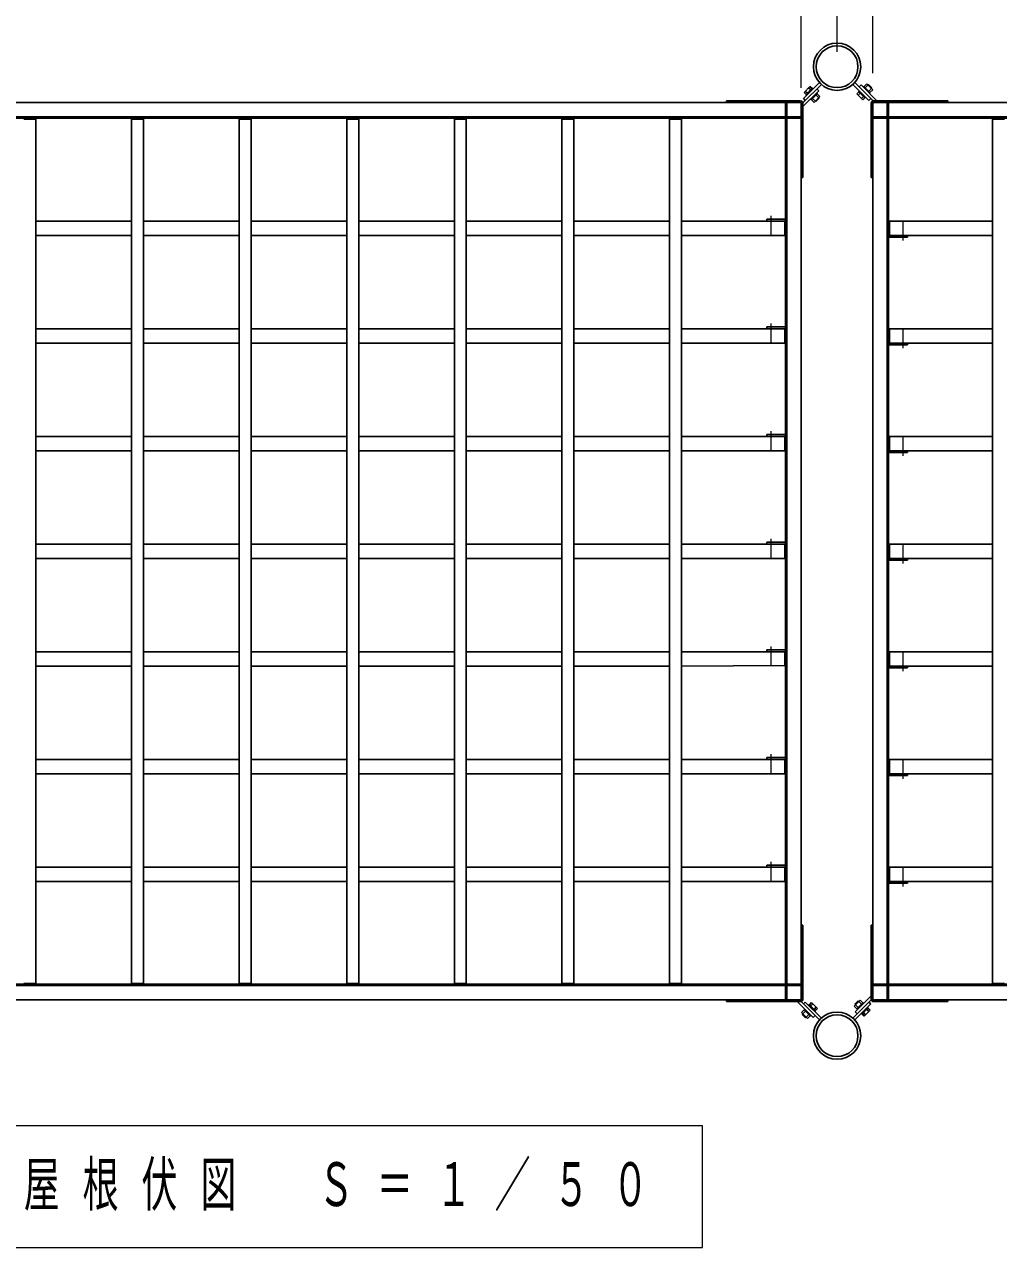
# Model space of a CAD drawing. Units: millimetres on the paper, scale 1:50. Extents: x -365 to 10, y -38 to 257.
# Drawn here: x -253.2 to -188.1, y 132.1 to 213.9 of the extents above; entities that cross this region are included whole.
import ezdxf

# ---------------------------------------------------------------- set-up
doc = ezdxf.new("R2010")
doc.units = ezdxf.units.MM
doc.linetypes.add('USER2', pattern=[6, 3, -1, 1, -1])
doc.layers.add('LY_1', color=7, linetype='Continuous', lineweight=25)
doc.styles.add('ＭＳ ゴシック', font='')
doc.styles.get('ＭＳ ゴシック').set_extended_font_data('MS Gothic')

msp = doc.modelspace()

# ---------------------------------------------------------------- linework, layer by layer
at = {"layer": 'LY_1', "lineweight": 13}
for p, q in [((-198.891, 212.114), (-198.891, 242.114)), ((-198.891, 212.114), (-198.891, 242.114)), ((-201.291, 209.714), (-201.291, 232.114)), ((-196.491, 210.695), (-196.491, 232.114)), ((-207.891, 140.28), (-254.691, 140.28)), ((-207.891, 132.147), (-207.891, 140.28)), ((-254.691, 132.147), (-207.891, 132.147))]:
    msp.add_line(p, q, dxfattribs=at)
at = {"layer": 'LY_1'}
for p, q in [((-199.943, 209.934), (-201.171, 208.706)), ((-200.11, 209.513), (-201.171, 208.452)), ((-200.07, 210.062), (-201.142, 208.989)), ((-201.103, 209.402), (-200.707, 209.798)), ((-200.961, 209.261), (-201.103, 209.402)), ((-200.876, 209.346), (-201.018, 209.487)), ((-200.975, 209.247), (-200.551, 209.671)), ((-200.65, 209.572), (-200.792, 209.713)), ((-200.565, 209.657), (-200.707, 209.798)), ((-200.506, 209.626), (-200.551, 209.671)), ((-200.237, 209.64), (-200.11, 209.513)), ((-197.839, 209.934), (-196.767, 208.862)), ((-197.712, 210.062), (-196.483, 208.834)), ((-197.434, 209.439), (-197.575, 209.298)), ((-197.403, 209.498), (-197.448, 209.453)), ((-197.024, 209.029), (-197.448, 209.453)), ((-197.417, 209.767), (-197.29, 209.894)), ((-197.29, 209.894), (-196.229, 208.834)), ((-197.148, 209.753), (-197.103, 209.798)), ((-196.679, 209.374), (-197.103, 209.798)), ((-197.089, 209.784), (-196.905, 209.968)), ((-197.004, 209.699), (-196.784, 209.92)), ((-196.509, 209.572), (-196.905, 209.968)), ((-196.557, 209.694), (-196.784, 209.92)), ((-196.778, 209.473), (-196.557, 209.694)), ((-196.693, 209.388), (-196.509, 209.572)), ((-203.891, 208.714), (-258.691, 208.714)), ((-206.291, 208.714), (-206.291, 208.834)), ((-206.291, 208.834), (-201.351, 208.834)), ((-206.291, 208.714), (-201.291, 208.714)), ((-201.291, 203.714), (-201.291, 208.714)), ((-201.171, 203.714), (-201.171, 208.654)), ((-201.142, 208.989), (-201.015, 208.862)), ((-200.93, 209.201), (-200.975, 209.247)), ((-200.676, 208.947), (-200.63, 208.902)), ((-200.63, 208.902), (-200.206, 209.326)), ((-200.616, 208.916), (-200.432, 208.732)), ((-200.531, 209.001), (-200.311, 208.78)), ((-200.432, 208.732), (-200.036, 209.128)), ((-200.311, 208.78), (-200.084, 209.006)), ((-200.305, 209.227), (-200.084, 209.006)), ((-200.251, 209.371), (-200.206, 209.326)), ((-200.22, 209.312), (-200.036, 209.128)), ((-197.179, 208.902), (-197.575, 209.298)), ((-197.349, 209.354), (-197.491, 209.213)), ((-197.123, 209.128), (-197.264, 208.986)), ((-197.038, 209.043), (-197.179, 208.902)), ((-196.979, 209.074), (-197.024, 209.029)), ((-196.767, 208.862), (-196.639, 208.989)), ((-196.724, 209.329), (-196.679, 209.374)), ((-196.611, 203.714), (-196.611, 208.714)), ((-191.491, 208.714), (-196.491, 208.714)), ((-196.491, 203.714), (-196.491, 208.714)), ((-191.491, 208.834), (-196.431, 208.834)), ((-139.091, 208.714), (-193.891, 208.714)), ((-191.491, 208.834), (-191.491, 208.714)), ((-201.291, 151.314), (-201.291, 206.114)), ((-196.491, 206.114), (-196.491, 148.714)), ((-201.171, 203.714), (-201.291, 203.714)), ((-196.491, 203.714), (-196.611, 203.714)), ((-201.291, 153.714), (-201.171, 153.714)), ((-201.291, 153.714), (-201.291, 148.714)), ((-201.171, 153.714), (-201.171, 148.774)), ((-196.611, 153.714), (-196.491, 153.714)), ((-196.611, 153.714), (-196.611, 148.774)), ((-197.672, 147.915), (-196.611, 148.975)), ((-261.291, 148.714), (-203.891, 148.714)), ((-206.291, 148.594), (-206.291, 148.714)), ((-206.291, 148.714), (-201.291, 148.714)), ((-206.291, 148.594), (-201.351, 148.594)), ((-200.492, 147.533), (-201.553, 148.594)), ((-200.07, 147.365), (-201.298, 148.594)), ((-201.015, 148.565), (-201.142, 148.438)), ((-201.057, 148.098), (-201.103, 148.053)), ((-201.103, 148.053), (-200.678, 147.629)), ((-199.943, 147.493), (-201.015, 148.565)), ((-200.803, 148.353), (-200.758, 148.398)), ((-200.758, 148.398), (-200.333, 147.974)), ((-200.743, 148.384), (-200.602, 148.525)), ((-200.659, 148.299), (-200.517, 148.441)), ((-200.602, 148.525), (-200.206, 148.129)), ((-200.432, 148.073), (-200.291, 148.214)), ((-200.347, 147.988), (-200.206, 148.129)), ((-197.839, 147.493), (-196.611, 148.721)), ((-197.349, 148.695), (-197.745, 148.299)), ((-197.561, 148.115), (-197.745, 148.299)), ((-197.712, 147.365), (-196.639, 148.438)), ((-197.471, 148.647), (-197.697, 148.421)), ((-197.476, 148.2), (-197.697, 148.421)), ((-197.151, 148.525), (-197.575, 148.101)), ((-197.53, 148.056), (-197.575, 148.101)), ((-197.25, 148.426), (-197.471, 148.647)), ((-197.165, 148.511), (-197.349, 148.695)), ((-196.806, 148.18), (-197.23, 147.756)), ((-197.106, 148.48), (-197.151, 148.525)), ((-196.905, 148.081), (-196.764, 147.94)), ((-196.851, 148.226), (-196.806, 148.18)), ((-196.82, 148.166), (-196.679, 148.025)), ((-196.639, 148.438), (-196.767, 148.565)), ((-196.491, 148.714), (-139.091, 148.714)), ((-191.491, 148.594), (-196.431, 148.594)), ((-191.491, 148.714), (-191.491, 148.594)), ((-201.089, 148.039), (-201.272, 147.855)), ((-201.272, 147.855), (-200.876, 147.459)), ((-201.004, 147.954), (-201.224, 147.734)), ((-201.224, 147.734), (-200.998, 147.507)), ((-200.777, 147.728), (-200.998, 147.507)), ((-200.693, 147.643), (-200.876, 147.459)), ((-200.633, 147.674), (-200.678, 147.629)), ((-200.364, 147.66), (-200.492, 147.533)), ((-200.379, 147.929), (-200.333, 147.974)), ((-197.544, 147.787), (-197.672, 147.915)), ((-197.276, 147.801), (-197.23, 147.756)), ((-197.216, 147.77), (-197.075, 147.629)), ((-197.131, 147.855), (-196.99, 147.714)), ((-196.679, 148.025), (-197.075, 147.629))]:
    msp.add_line(p, q, dxfattribs=at)
at = {"layer": 'LY_1', "color": 140, "lineweight": 50}
for p, q in [((-202.291, 148.714), (-202.291, 208.714)), ((-195.491, 208.714), (-195.491, 148.714)), ((-201.291, 207.714), (-261.291, 207.714)), ((-136.491, 207.714), (-196.491, 207.714)), ((-261.291, 149.714), (-201.291, 149.714)), ((-196.491, 149.714), (-136.491, 149.714))]:
    msp.add_line(p, q, dxfattribs=at)
at = {"layer": 'LY_1', "color": 40}
for p, q in [((-253.291, 207.614), (-252.491, 207.614)), ((-252.491, 149.814), (-252.491, 207.614)), ((-246.091, 207.614), (-245.291, 207.614)), ((-246.091, 149.814), (-246.091, 207.614)), ((-245.291, 149.814), (-245.291, 207.614)), ((-238.891, 207.614), (-238.091, 207.614)), ((-238.891, 149.814), (-238.891, 207.614)), ((-238.091, 149.814), (-238.091, 207.614)), ((-231.691, 149.814), (-231.691, 207.614)), ((-231.691, 207.614), (-230.891, 207.614)), ((-230.891, 149.814), (-230.891, 207.614)), ((-224.491, 149.814), (-224.491, 207.614)), ((-223.691, 207.614), (-224.491, 207.614)), ((-223.691, 149.814), (-223.691, 207.614)), ((-217.291, 149.814), (-217.291, 207.614)), ((-216.491, 207.614), (-217.291, 207.614)), ((-216.491, 149.814), (-216.491, 207.614)), ((-210.091, 149.814), (-210.091, 207.614)), ((-209.291, 207.614), (-210.091, 207.614)), ((-209.291, 149.814), (-209.291, 207.614)), ((-188.491, 207.614), (-187.691, 207.614)), ((-188.491, 149.814), (-188.491, 207.614)), ((-246.091, 200.794), (-252.491, 200.794)), ((-238.891, 200.794), (-245.291, 200.794)), ((-231.691, 200.794), (-238.091, 200.794)), ((-230.891, 200.794), (-224.491, 200.794)), ((-223.691, 200.794), (-217.291, 200.794)), ((-216.491, 200.794), (-210.091, 200.794)), ((-209.291, 200.794), (-202.391, 200.794)), ((-203.591, 200.914), (-203.591, 200.794)), ((-202.291, 200.914), (-203.591, 200.914)), ((-202.391, 200.794), (-202.391, 199.834)), ((-195.391, 200.794), (-195.391, 199.834)), ((-188.491, 200.794), (-195.391, 200.794)), ((-246.091, 199.834), (-252.491, 199.834)), ((-238.891, 199.834), (-245.291, 199.834)), ((-231.691, 199.834), (-238.091, 199.834)), ((-230.891, 199.834), (-224.491, 199.834)), ((-223.691, 199.834), (-217.291, 199.834)), ((-216.491, 199.834), (-210.091, 199.834)), ((-209.291, 199.834), (-202.391, 199.834)), ((-195.491, 199.714), (-194.191, 199.714)), ((-188.491, 199.834), (-195.391, 199.834)), ((-194.191, 199.714), (-194.191, 199.834)), ((-246.091, 193.594), (-252.491, 193.594)), ((-238.891, 193.594), (-245.291, 193.594)), ((-231.691, 193.594), (-238.091, 193.594)), ((-230.891, 193.594), (-224.491, 193.594)), ((-223.691, 193.594), (-217.291, 193.594)), ((-216.491, 193.594), (-210.091, 193.594)), ((-209.291, 193.594), (-202.391, 193.594)), ((-203.591, 193.714), (-203.591, 193.594)), ((-202.291, 193.714), (-203.591, 193.714)), ((-202.391, 193.594), (-202.391, 192.634)), ((-195.391, 193.594), (-195.391, 192.634)), ((-188.491, 193.594), (-195.391, 193.594)), ((-246.091, 192.634), (-252.491, 192.634)), ((-238.891, 192.634), (-245.291, 192.634)), ((-231.691, 192.634), (-238.091, 192.634)), ((-230.891, 192.634), (-224.491, 192.634)), ((-223.691, 192.634), (-217.291, 192.634)), ((-216.491, 192.634), (-210.091, 192.634)), ((-209.291, 192.634), (-202.391, 192.634)), ((-195.491, 192.514), (-194.191, 192.514)), ((-188.491, 192.634), (-195.391, 192.634)), ((-194.191, 192.514), (-194.191, 192.634)), ((-203.591, 186.514), (-203.591, 186.394)), ((-202.291, 186.514), (-203.591, 186.514)), ((-246.091, 186.394), (-252.491, 186.394)), ((-238.891, 186.394), (-245.291, 186.394)), ((-231.691, 186.394), (-238.091, 186.394)), ((-230.891, 186.394), (-224.491, 186.394)), ((-223.691, 186.394), (-217.291, 186.394)), ((-216.491, 186.394), (-210.091, 186.394)), ((-209.291, 186.394), (-202.391, 186.394)), ((-202.391, 186.394), (-202.391, 185.434)), ((-195.391, 186.394), (-195.391, 185.434)), ((-188.491, 186.394), (-195.391, 186.394)), ((-246.091, 185.434), (-252.491, 185.434)), ((-238.891, 185.434), (-245.291, 185.434)), ((-231.691, 185.434), (-238.091, 185.434)), ((-230.891, 185.434), (-224.491, 185.434)), ((-223.691, 185.434), (-217.291, 185.434)), ((-216.491, 185.434), (-210.091, 185.434)), ((-209.291, 185.434), (-202.391, 185.434)), ((-195.491, 185.314), (-194.191, 185.314)), ((-188.491, 185.434), (-195.391, 185.434)), ((-194.191, 185.314), (-194.191, 185.434)), ((-246.091, 179.194), (-252.491, 179.194)), ((-238.891, 179.194), (-245.291, 179.194)), ((-231.691, 179.194), (-238.091, 179.194)), ((-230.891, 179.194), (-224.491, 179.194)), ((-223.691, 179.194), (-217.291, 179.194)), ((-216.491, 179.194), (-210.091, 179.194)), ((-209.291, 179.194), (-202.391, 179.194)), ((-203.591, 179.314), (-203.591, 179.194)), ((-202.291, 179.314), (-203.591, 179.314)), ((-202.391, 179.194), (-202.391, 178.714)), ((-195.391, 179.194), (-195.391, 178.714)), ((-188.491, 179.194), (-195.391, 179.194)), ((-202.391, 178.234), (-202.391, 178.714)), ((-195.391, 178.234), (-195.391, 178.714)), ((-246.091, 178.234), (-252.491, 178.234)), ((-238.891, 178.234), (-245.291, 178.234)), ((-231.691, 178.234), (-238.091, 178.234)), ((-230.891, 178.234), (-224.491, 178.234)), ((-223.691, 178.234), (-217.291, 178.234)), ((-216.491, 178.234), (-210.091, 178.234)), ((-209.291, 178.234), (-202.391, 178.234)), ((-195.491, 178.114), (-194.191, 178.114)), ((-188.491, 178.234), (-195.391, 178.234)), ((-194.191, 178.114), (-194.191, 178.234)), ((-246.091, 171.994), (-252.491, 171.994)), ((-238.891, 171.994), (-245.291, 171.994)), ((-231.691, 171.994), (-238.091, 171.994)), ((-230.891, 171.994), (-224.491, 171.994)), ((-223.691, 171.994), (-217.291, 171.994)), ((-216.491, 171.994), (-210.091, 171.994)), ((-209.291, 171.994), (-202.391, 171.994)), ((-203.591, 172.114), (-203.591, 171.994)), ((-202.291, 172.114), (-203.591, 172.114)), ((-202.391, 171.074), (-202.391, 171.994)), ((-195.391, 171.034), (-195.391, 171.994)), ((-188.491, 171.994), (-195.391, 171.994)), ((-246.091, 171.034), (-252.491, 171.034)), ((-238.891, 171.034), (-245.291, 171.034)), ((-231.691, 171.034), (-238.091, 171.034)), ((-230.891, 171.034), (-224.491, 171.034)), ((-223.691, 171.034), (-217.291, 171.034)), ((-216.491, 171.034), (-210.091, 171.034)), ((-209.291, 171.034), (-202.391, 171.074)), ((-188.491, 171.034), (-195.391, 171.034)), ((-194.191, 170.914), (-194.191, 171.034)), ((-195.491, 170.914), (-194.191, 170.914)), ((-246.091, 164.794), (-252.491, 164.794)), ((-238.891, 164.794), (-245.291, 164.794)), ((-231.691, 164.794), (-238.091, 164.794)), ((-230.891, 164.794), (-224.491, 164.794)), ((-223.691, 164.794), (-217.291, 164.794)), ((-216.491, 164.794), (-210.091, 164.794)), ((-209.291, 164.794), (-202.391, 164.794)), ((-203.591, 164.914), (-203.591, 164.794)), ((-202.291, 164.914), (-203.591, 164.914)), ((-202.391, 163.834), (-202.391, 164.794)), ((-195.391, 163.834), (-195.391, 164.794)), ((-188.491, 164.794), (-195.391, 164.794)), ((-246.091, 163.834), (-252.491, 163.834)), ((-238.891, 163.834), (-245.291, 163.834)), ((-231.691, 163.834), (-238.091, 163.834)), ((-230.891, 163.834), (-224.491, 163.834)), ((-223.691, 163.834), (-217.291, 163.834)), ((-216.491, 163.834), (-210.091, 163.834)), ((-209.291, 163.834), (-202.391, 163.834)), ((-195.491, 163.714), (-194.191, 163.714)), ((-188.491, 163.834), (-195.391, 163.834)), ((-194.191, 163.714), (-194.191, 163.834)), ((-246.091, 157.594), (-252.491, 157.594)), ((-238.891, 157.594), (-245.291, 157.594)), ((-231.691, 157.594), (-238.091, 157.594)), ((-230.891, 157.594), (-224.491, 157.594)), ((-223.691, 157.594), (-217.291, 157.594)), ((-216.491, 157.594), (-210.091, 157.594)), ((-209.291, 157.594), (-202.391, 157.594)), ((-203.591, 157.714), (-203.591, 157.594)), ((-202.291, 157.714), (-203.591, 157.714)), ((-202.391, 156.634), (-202.391, 157.594)), ((-195.391, 156.634), (-195.391, 157.594)), ((-188.491, 157.594), (-195.391, 157.594)), ((-246.091, 156.634), (-252.491, 156.634)), ((-238.891, 156.634), (-245.291, 156.634)), ((-231.691, 156.634), (-238.091, 156.634)), ((-230.891, 156.634), (-224.491, 156.634)), ((-223.691, 156.634), (-217.291, 156.634)), ((-216.491, 156.634), (-210.091, 156.634)), ((-209.291, 156.634), (-202.391, 156.634)), ((-195.491, 156.514), (-194.191, 156.514)), ((-188.491, 156.634), (-195.391, 156.634)), ((-194.191, 156.514), (-194.191, 156.634)), ((-253.291, 149.814), (-252.491, 149.814)), ((-246.091, 149.814), (-245.291, 149.814)), ((-238.891, 149.814), (-238.091, 149.814)), ((-231.691, 149.814), (-230.891, 149.814)), ((-223.691, 149.814), (-224.491, 149.814)), ((-216.491, 149.814), (-217.291, 149.814)), ((-209.291, 149.814), (-210.091, 149.814)), ((-188.491, 149.814), (-187.691, 149.814))]:
    msp.add_line(p, q, dxfattribs=at)
at = {"layer": 'LY_1', "color": 40, "linetype": 'USER2', "lineweight": 13}
for p, q in [((-203.291, 199.834), (-203.291, 201.14)), ((-194.491, 200.794), (-194.491, 199.487)), ((-203.291, 192.634), (-203.291, 193.94)), ((-194.491, 193.594), (-194.491, 192.287)), ((-203.291, 185.434), (-203.291, 186.74)), ((-194.491, 186.394), (-194.491, 185.087)), ((-203.291, 178.234), (-203.291, 179.54)), ((-194.491, 179.194), (-194.491, 177.887)), ((-203.291, 171.034), (-203.291, 172.34)), ((-194.491, 171.994), (-194.491, 170.687)), ((-203.291, 163.834), (-203.291, 165.14)), ((-194.491, 164.794), (-194.491, 163.487)), ((-203.291, 156.634), (-203.291, 157.94)), ((-194.491, 157.594), (-194.491, 156.287))]:
    msp.add_line(p, q, dxfattribs=at)
at = {"layer": 'LY_1'}
for centre, radius in [((-198.891, 211.114), 1.58), ((-198.891, 211.114), 1.58), ((-198.891, 211.114), 1.398), ((-198.891, 211.114), 1.398), ((-198.891, 146.314), 1.58), ((-198.891, 146.314), 1.58), ((-198.891, 146.314), 1.398), ((-198.891, 146.314), 1.398)]:
    msp.add_circle(centre, radius, dxfattribs=at)
for centre, start, end in [((-201.351, 208.654), 0, 90), ((-196.431, 208.654), 90, 180), ((-201.351, 148.774), 270, 0), ((-196.431, 148.774), 180, 270)]:
    msp.add_arc(centre, 0.18, start, end, dxfattribs=at)

# ---------------------------------------------------------------- texts
at = {"layer": 'LY_1', "insert": (-253.291, 136.214), "char_height": 2.933, "attachment_point": 4, "style": 'ＭＳ ゴシック'}
msp.add_mtext('\\T1.64;\\W0.6;屋根伏図\u3000Ｓ＝１／５０', dxfattribs=at)

doc.saveas('drawing.dxf')
